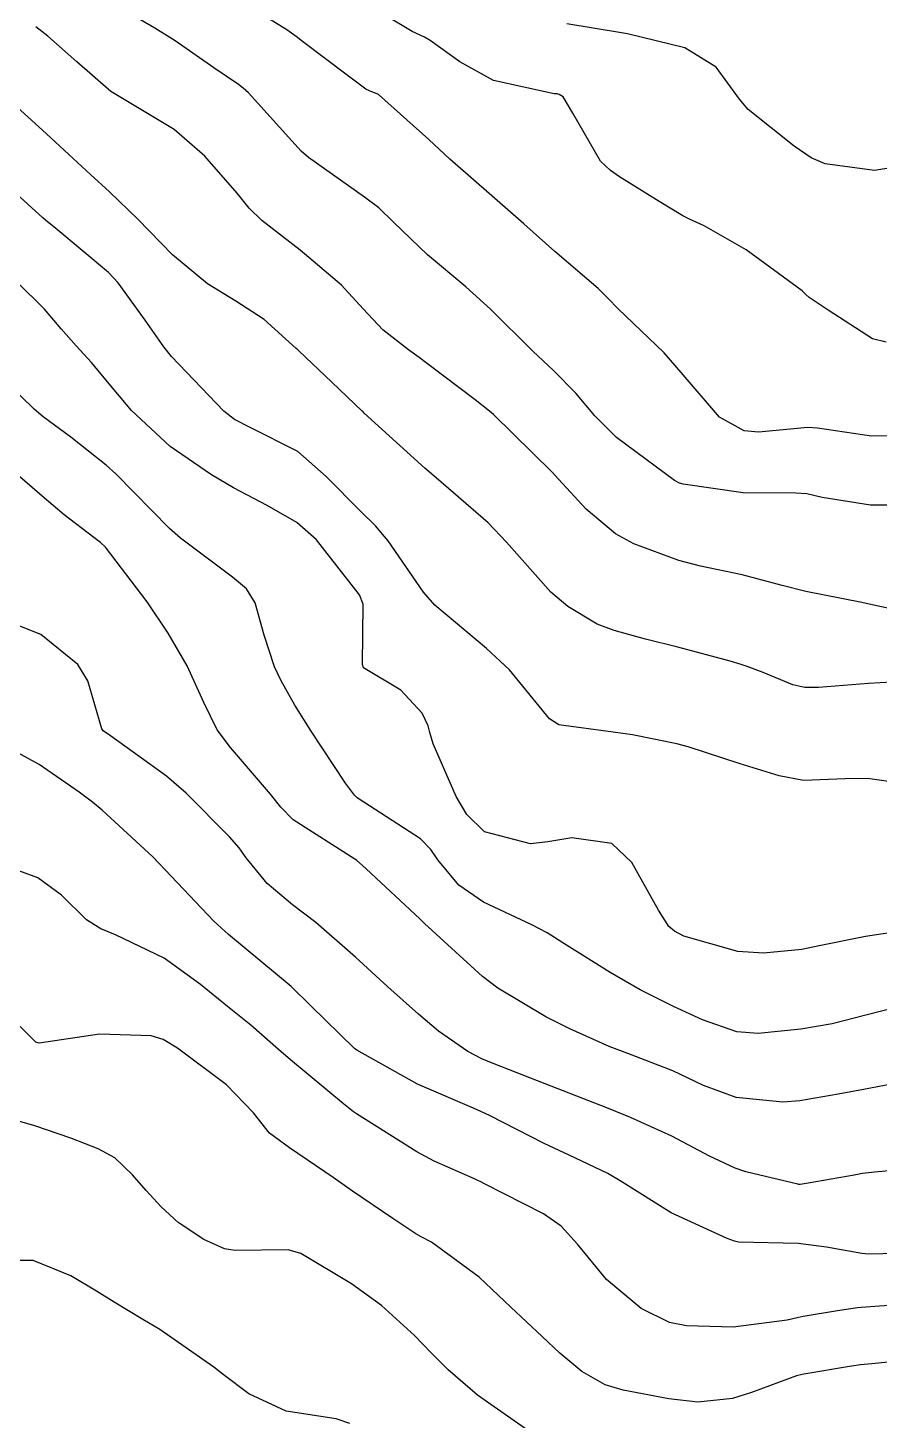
# Model space of a CAD drawing. Header units: metres. Extents: x 298520 to 308411, y 7433745 to 7450750.
# Drawn here: x 305058.81 to 305085.53, y 7438392.52 to 7438436.22 of the extents above; entities that cross this region are included whole.
import ezdxf

# ---------------------------------------------------------------- set-up
doc = ezdxf.new("R2010")
doc.units = ezdxf.units.M
doc.header["$LTSCALE"] = 10
doc.layers.add('Curvas de Nivel 1m', color=11, linetype='Continuous')
doc.layers.add('Curvas de Nivel 5m', color=15, linetype='Continuous')

msp = doc.modelspace()

# ---------------------------------------------------------------- linework, layer by layer
at = {"layer": 'Curvas de Nivel 1m', "flags": 128}
for points, elevation in [([(305085.816, 7438423.411), (305085.295, 7438423.398), (305083.599, 7438423.656), (305083.299, 7438423.673), (305081.751, 7438423.528), (305081.297, 7438423.573), (305080.52, 7438423.998), (305079.317, 7438425.398), (305078.785, 7438426.015), (305077.337, 7438427.413), (305077.033, 7438427.727), (305076.712, 7438428.039), (305075.36, 7438429.197), (305074.381, 7438430.07), (305073.382, 7438430.945), (305072.056, 7438432.093), (305071.402, 7438432.719), (305069.815, 7438434.124), (305069.534, 7438434.238), (305069.425, 7438434.294), (305068.799, 7438434.767), (305067.439, 7438435.795), (305067.237, 7438435.949), (305066.938, 7438436.158), (305066.013, 7438436.736)], 726), ([(305085.75, 7438426.356), (305085.328, 7438426.453), (305083.935, 7438427.356), (305083.341, 7438427.754), (305083.233, 7438427.853), (305083.115, 7438427.963), (305081.362, 7438429.246), (305080.042, 7438430), (305079.58, 7438430.212), (305079.376, 7438430.319), (305078.633, 7438430.764), (305077.388, 7438431.545), (305077.101, 7438431.745), (305076.783, 7438432.039), (305075.923, 7438433.544), (305075.618, 7438434.057), (305075.496, 7438434.131), (305075.424, 7438434.143), (305075.334, 7438434.151), (305073.428, 7438434.562), (305072.371, 7438435.153), (305071.44, 7438435.826), (305071.266, 7438435.928), (305070.879, 7438436.108), (305069.97, 7438436.645)], 727), ([(305086.145, 7438417.926), (305085.226, 7438418.132), (305084.986, 7438418.183), (305083.231, 7438418.525), (305082.491, 7438418.715), (305081.239, 7438419.055), (305079.922, 7438419.324), (305079.245, 7438419.501), (305077.835, 7438420.024), (305077.256, 7438420.336), (305076.334, 7438421.114), (305075.475, 7438422.057), (305075.276, 7438422.276), (305073.426, 7438424.079), (305073.304, 7438424.19), (305072.85, 7438424.542), (305071.319, 7438425.706), (305071.092, 7438425.875), (305070.762, 7438426.108), (305069.953, 7438426.744), (305069.336, 7438427.402), (305068.657, 7438428.137), (305067.359, 7438429.236), (305066.161, 7438430.168), (305065.763, 7438430.56), (305065.381, 7438431.026), (305064.37, 7438432.19), (305063.405, 7438433.024), (305061.423, 7438434.22), (305060.35, 7438435.154), (305059.44, 7438435.955), (305059.066, 7438436.254)], 724), ([(305086.477, 7438431.924), (305085.391, 7438431.741), (305083.845, 7438431.955), (305083.396, 7438432.141), (305082.863, 7438432.503), (305081.418, 7438433.657), (305081.153, 7438433.984), (305080.42, 7438434.983), (305079.439, 7438435.586), (305077.64, 7438436.028), (305077.443, 7438436.061), (305075.736, 7438436.346)], 728), ([(305087.031, 7438415.743), (305085.2, 7438415.638), (305083.635, 7438415.519), (305083.198, 7438415.512), (305082.826, 7438415.593), (305081.89, 7438415.98), (305081.393, 7438416.175), (305081.205, 7438416.241), (305080.862, 7438416.337), (305079.211, 7438416.781), (305078.2, 7438417.033), (305077.216, 7438417.299), (305076.686, 7438417.507), (305075.759, 7438418.052), (305075.23, 7438418.502), (305073.837, 7438420.074), (305073.259, 7438420.678), (305071.63, 7438422.096), (305071.277, 7438422.401), (305069.375, 7438424.129), (305069.335, 7438424.162), (305069.304, 7438424.191), (305068.358, 7438425.094), (305067.322, 7438426.078), (305067.283, 7438426.111), (305067.24, 7438426.151), (305066.228, 7438427.063), (305065.337, 7438427.636), (305064.448, 7438428.189), (305063.356, 7438429.096), (305062.261, 7438430.211), (305061.381, 7438431.073), (305060.778, 7438431.62), (305060.1, 7438432.239), (305059.403, 7438432.891), (305057.88, 7438434.265)], 723), ([(305086.626, 7438412.453), (305085.164, 7438412.662), (305084.464, 7438412.647), (305083.163, 7438412.6), (305082.393, 7438412.743), (305081.17, 7438413.117), (305079.537, 7438413.647), (305079.179, 7438413.748), (305077.788, 7438414.024), (305077.184, 7438414.113), (305075.477, 7438414.347), (305075.188, 7438414.533), (305073.934, 7438416.073), (305073.209, 7438416.737), (305071.592, 7438418.096), (305071.229, 7438418.502), (305070.126, 7438420.117), (305069.728, 7438420.593), (305069.262, 7438421.039), (305068.176, 7438422.141), (305067.284, 7438422.917), (305065.792, 7438423.676), (305065.299, 7438423.925), (305064.962, 7438424.183), (305063.32, 7438425.899), (305063.083, 7438426.202), (305062.5, 7438427.039), (305061.652, 7438428.217), (305061.348, 7438428.543), (305059.691, 7438429.922), (305059.372, 7438430.177), (305059.289, 7438430.251), (305057.39, 7438431.973)], 722), ([(305086.562, 7438407.918), (305085.109, 7438407.697), (305083.656, 7438407.403), (305083.103, 7438407.288), (305081.904, 7438407.175), (305081.102, 7438407.23), (305079.402, 7438407.713), (305079.111, 7438407.861), (305078.933, 7438408.012), (305078.611, 7438408.522), (305077.773, 7438410.024), (305077.139, 7438410.614), (305075.89, 7438410.798), (305075.139, 7438410.668), (305074.593, 7438410.61), (305073.142, 7438410.981), (305072.589, 7438411.53), (305072.259, 7438412.093), (305071.541, 7438413.741), (305071.436, 7438414.106), (305071.384, 7438414.307), (305071.189, 7438414.705), (305070.516, 7438415.43), (305069.351, 7438416.128), (305069.313, 7438416.237), (305069.341, 7438418.128), (305069.227, 7438418.426), (305067.877, 7438420.144), (305067.258, 7438420.698), (305066.321, 7438421.222), (305065.269, 7438421.779), (305064.581, 7438422.187), (305063.286, 7438423.082), (305062.067, 7438424.212), (305061.312, 7438425.109), (305060.808, 7438425.718), (305060.335, 7438426.235), (305059.86, 7438426.774), (305059.334, 7438427.386), (305058.454, 7438428.259)], 721), ([(305085.918, 7438403.059), (305085.047, 7438402.9), (305084.248, 7438402.745), (305083.042, 7438402.544), (305082.508, 7438402.501), (305081.043, 7438402.642), (305080.023, 7438403.026), (305079.055, 7438403.485), (305077.646, 7438404.024), (305077.065, 7438404.248), (305075.823, 7438404.801), (305075.074, 7438405.178), (305073.566, 7438406.075), (305073.088, 7438406.443), (305071.269, 7438408.108), (305071.188, 7438408.184), (305071.114, 7438408.251), (305069.431, 7438409.826), (305069.133, 7438410.09), (305069.078, 7438410.131), (305067.145, 7438411.362), (305066.752, 7438411.759), (305066.433, 7438412.161), (305065.175, 7438413.63), (305064.756, 7438414.184), (305064.34, 7438415.04), (305063.819, 7438416.194), (305063.218, 7438417.223), (305062.562, 7438418.207), (305061.25, 7438419.914), (305061.098, 7438420.069), (305060.885, 7438420.226), (305059.949, 7438420.929), (305059.266, 7438421.522), (305058.402, 7438422.259)], 719), ([(305087.018, 7438400.445), (305085.389, 7438400.307), (305085.016, 7438400.256), (305084.746, 7438400.213), (305083.308, 7438399.957), (305083.052, 7438399.92), (305083.013, 7438399.92), (305082.977, 7438399.925), (305082.808, 7438399.963), (305081.346, 7438400.315), (305081.017, 7438400.426), (305080.211, 7438400.808), (305079.027, 7438401.428), (305077.731, 7438402.023), (305077.037, 7438402.299), (305076.612, 7438402.464), (305075.048, 7438403.073), (305073.421, 7438403.713), (305073.06, 7438403.864), (305072.628, 7438404.087), (305071.699, 7438404.73), (305071.074, 7438405.26), (305070.112, 7438406.12), (305069.097, 7438407.047), (305067.856, 7438408.143), (305067.118, 7438408.691), (305066.321, 7438409.358), (305065.663, 7438410.172), (305065.442, 7438410.482), (305065.139, 7438410.83), (305063.786, 7438412.194), (305063.161, 7438412.735), (305061.403, 7438413.994), (305061.182, 7438414.153), (305061.132, 7438414.221), (305060.692, 7438415.722), (305060.387, 7438416.232), (305059.217, 7438417.178), (305057.72, 7438417.771)], 718), ([(305086.991, 7438397.768), (305085.196, 7438397.73), (305084.99, 7438397.747), (305083.878, 7438397.951), (305082.994, 7438398.068), (305081.116, 7438398.11), (305080.994, 7438398.134), (305080.768, 7438398.219), (305079.003, 7438399.03), (305077.408, 7438400.026), (305077.015, 7438400.263), (305075.806, 7438400.833), (305075.024, 7438401.206), (305073.308, 7438402.077), (305073.035, 7438402.211), (305072.822, 7438402.298), (305071.047, 7438403.064), (305069.135, 7438404.129), (305069.063, 7438404.186), (305067.696, 7438405.525), (305067.083, 7438406.129), (305065.107, 7438407.765), (305064.65, 7438408.185), (305063.129, 7438409.794), (305062.733, 7438410.204), (305061.147, 7438411.663), (305060.839, 7438411.914), (305060.422, 7438412.231), (305059.166, 7438413.102), (305057.38, 7438414.068)], 717), ([(305086.701, 7438396.18), (305084.965, 7438396.059), (305084.858, 7438396.047), (305084.224, 7438395.947), (305083.148, 7438395.772), (305082.961, 7438395.731), (305082.648, 7438395.653), (305080.957, 7438395.433), (305079.484, 7438395.478), (305078.959, 7438395.588), (305078.065, 7438396.019), (305076.977, 7438396.936), (305076.067, 7438398.044), (305075.558, 7438398.611), (305075.002, 7438398.995), (305073.151, 7438399.939), (305073.012, 7438400.006), (305072.961, 7438400.029), (305072.85, 7438400.082), (305071.568, 7438400.651), (305071.021, 7438400.936), (305069.131, 7438402.129), (305069.034, 7438402.199), (305068.724, 7438402.447), (305067.058, 7438403.827), (305066.683, 7438404.156), (305065.818, 7438404.916), (305065.076, 7438405.506), (305064.238, 7438406.188), (305063.095, 7438407.022), (305061.567, 7438407.755), (305061.109, 7438407.937), (305060.653, 7438408.227), (305059.873, 7438408.991), (305059.126, 7438409.538), (305057.133, 7438410.27)], 716), ([(305074.705, 7438392.062), (305072.931, 7438393.307), (305072.012, 7438394.094), (305071.476, 7438394.63), (305070.954, 7438395.173), (305069.911, 7438396.121), (305068.973, 7438396.801), (305067.387, 7438397.746), (305066.989, 7438397.865), (305065.321, 7438397.842), (305064.989, 7438397.893), (305064.334, 7438398.187), (305063.53, 7438398.727), (305063.003, 7438399.219), (305062.528, 7438399.727), (305062.103, 7438400.214), (305061.544, 7438400.748), (305061.021, 7438401.032), (305060.163, 7438401.372), (305059.028, 7438401.76), (305057.245, 7438402.268)], 714), ([(305068.917, 7438392.417), (305068.495, 7438392.559), (305066.923, 7438392.797), (305065.753, 7438393.345), (305064.94, 7438393.953), (305064.649, 7438394.183), (305062.955, 7438395.361), (305062.424, 7438395.674), (305061.527, 7438396.222), (305060.968, 7438396.572), (305060.167, 7438397.046), (305058.982, 7438397.525), (305057.717, 7438397.527)], 713)]:
    msp.add_lwpolyline(points, dxfattribs=dict(at, elevation=elevation))
at = {"layer": 'Curvas de Nivel 5m', "flags": 128}
for points, elevation in [([(305086.583, 7438421.238), (305085.266, 7438421.242), (305083.742, 7438421.481), (305083.269, 7438421.595), (305082.916, 7438421.612), (305081.269, 7438421.629), (305079.388, 7438421.893), (305079.272, 7438421.929), (305079.112, 7438422.012), (305077.293, 7438423.358), (305076.612, 7438424.04), (305076.015, 7438424.754), (305075.317, 7438425.466), (305074.664, 7438426.067), (305073.336, 7438427.39), (305072.565, 7438428.088), (305071.358, 7438429.091), (305070.292, 7438430.116), (305069.827, 7438430.573), (305069.381, 7438430.902), (305067.623, 7438432.148), (305067.396, 7438432.351), (305065.736, 7438434.175), (305065.577, 7438434.33), (305065.426, 7438434.439), (305064.655, 7438434.963), (305063.439, 7438435.808), (305062.804, 7438436.206), (305061.451, 7438436.989)], 725), ([(305086.839, 7438405.672), (305085.076, 7438405.221), (305084.061, 7438404.962), (305083.071, 7438404.786), (305081.742, 7438404.652), (305081.07, 7438404.708), (305079.988, 7438405.087), (305079.078, 7438405.5), (305078.03, 7438406.021), (305077.091, 7438406.57), (305075.726, 7438407.428), (305075.109, 7438407.809), (305074.634, 7438408.065), (305073.12, 7438408.774), (305072.344, 7438409.311), (305071.686, 7438410.102), (305071.463, 7438410.432), (305071.139, 7438410.766), (305069.364, 7438411.915), (305069.152, 7438412.053), (305069.066, 7438412.131), (305068.782, 7438412.51), (305067.707, 7438414.145), (305067.191, 7438414.961), (305066.762, 7438415.72), (305066.559, 7438416.16), (305066.23, 7438417.152), (305065.953, 7438418.169), (305065.673, 7438418.609), (305065.241, 7438418.982), (305063.604, 7438420.196), (305063.256, 7438420.502), (305061.574, 7438422.217), (305061.277, 7438422.495), (305060.159, 7438423.368), (305059.299, 7438424.014), (305059.014, 7438424.253), (305057.319, 7438425.893)], 720), ([(305086.948, 7438394.45), (305085.302, 7438394.291), (305084.946, 7438394.256), (305084.671, 7438394.217), (305083.169, 7438393.958), (305082.98, 7438393.922), (305082.942, 7438393.914), (305081.524, 7438393.391), (305080.931, 7438393.198), (305079.842, 7438393.088), (305078.931, 7438393.186), (305077.495, 7438393.464), (305076.937, 7438393.627), (305076.201, 7438394.041), (305075.514, 7438394.616), (305074.954, 7438395.14), (305073.976, 7438396.07), (305072.977, 7438397.002), (305071.487, 7438398.103), (305071.158, 7438398.271), (305070.995, 7438398.363), (305070.271, 7438398.847), (305069.009, 7438399.707), (305068.397, 7438400.136), (305067.022, 7438401.064), (305066.396, 7438401.529), (305065.894, 7438402.167), (305065.046, 7438403.046), (305063.508, 7438404.196), (305063.066, 7438404.466), (305062.689, 7438404.582), (305061.067, 7438404.631), (305059.169, 7438404.354), (305059.064, 7438404.381), (305057.171, 7438406.269)], 715)]:
    msp.add_lwpolyline(points, dxfattribs=dict(at, elevation=elevation))

doc.saveas('drawing.dxf')
